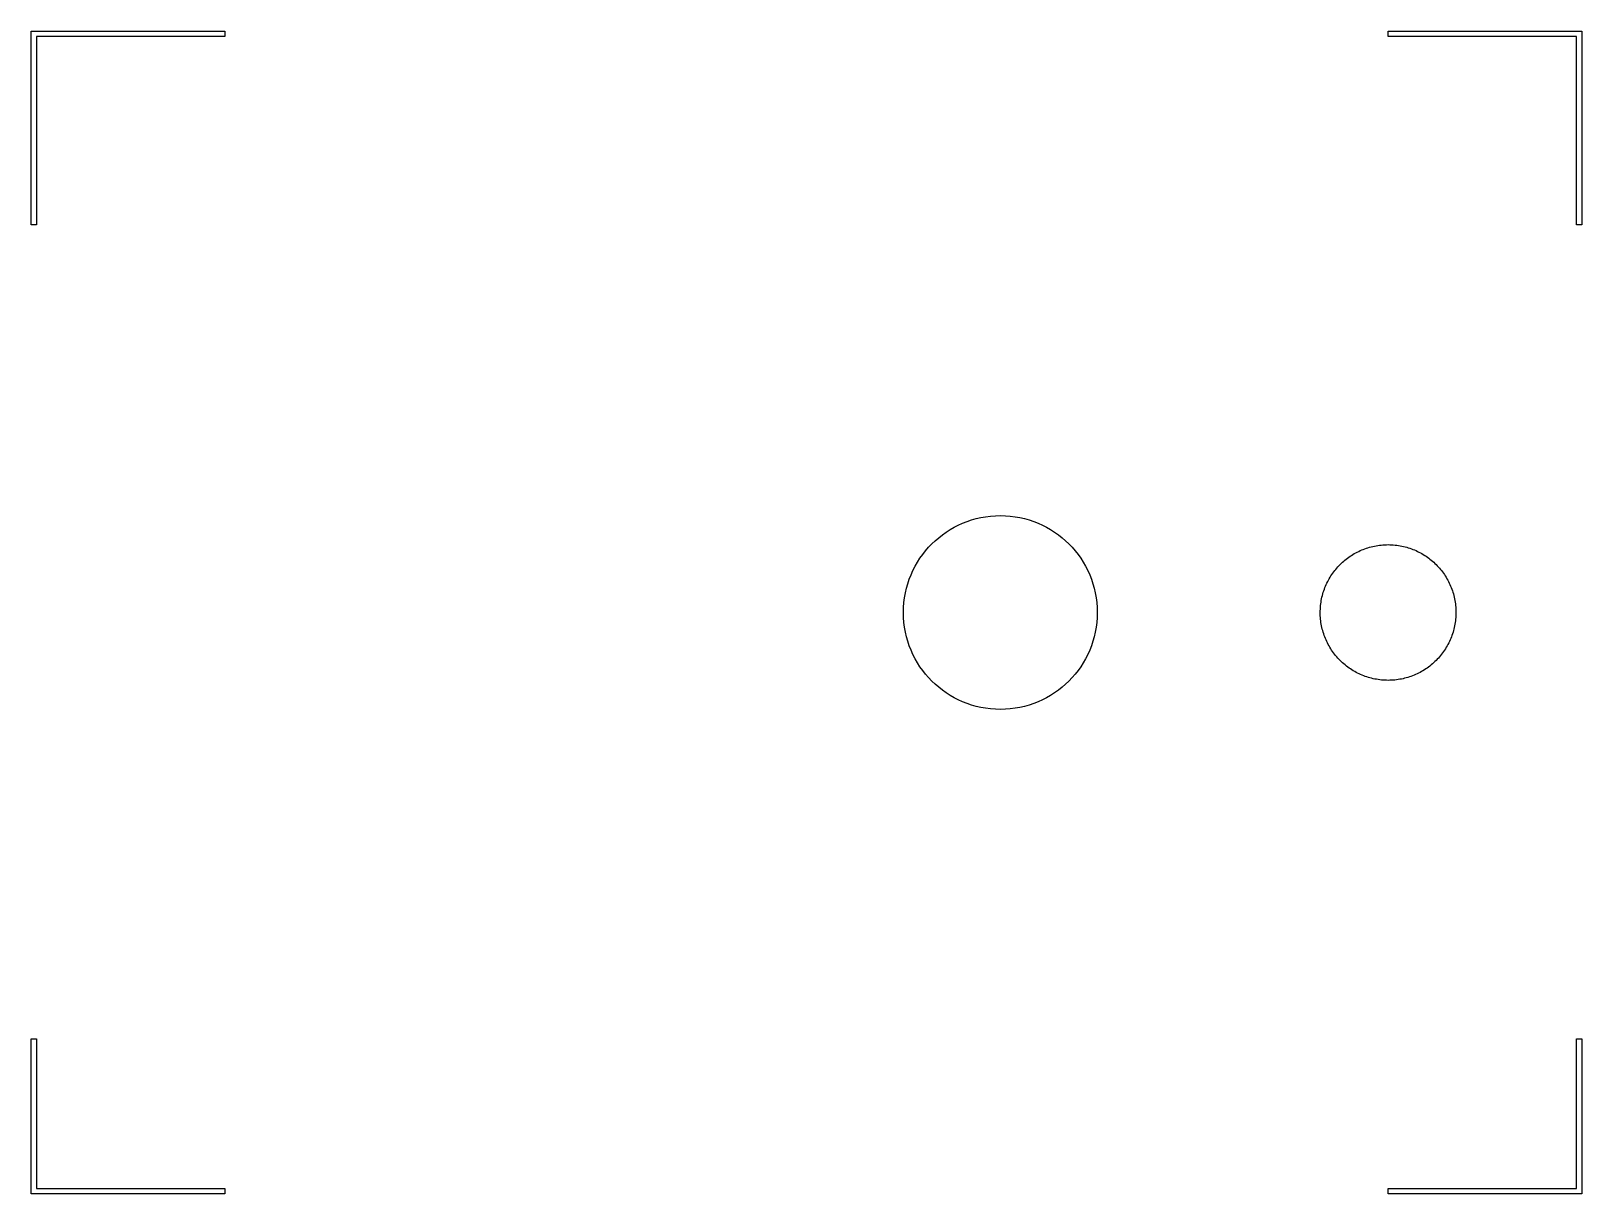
# Model space of a CAD drawing. Extents: x 0 to 8, y 0 to 6.
import ezdxf

# ---------------------------------------------------------------- set-up
doc = ezdxf.new("R2010")
doc.units = 0
doc.layers.add('Layer_1', color=7, linetype='CONTINUOUS')

msp = doc.modelspace()

# ---------------------------------------------------------------- linework, layer by layer
at = {"layer": 'Layer_1', "color": 7}
for points in [[(1.000015, 6.000002), (1.000015, 5.971616), (0.028332, 5.971616), (0.028332, 4.99999), (0, 4.99999), (0, 5.985781), (0, 6.000002), (1.000015, 6.000002), (1.000015, 6.000002)], [(8.000057, 6.000002), (8.000057, 4.99999), (7.971725, 4.99999), (7.971725, 5.971616), (7.000042, 5.971616), (7.000042, 6.000002), (8.000057, 6.000002), (8.000057, 6.000002)], [(0.028332, 0.799979), (0.028332, 0.028332), (1.000015, 0.028332), (1.000015, 0), (0, 0), (0, 0.799979), (0.028332, 0.799979), (0.028332, 0.799979)], [(8.000001, 0.799979), (8.000001, 0), (6.999986, 0), (6.999986, 0.028332), (7.971669, 0.028332), (7.971669, 0.799979), (8.000001, 0.799979), (8.000001, 0.799979)]]:
    msp.add_lwpolyline(points, close=True, dxfattribs=at)
for points in [[(5.49995, 3.000027), (5.499299, 2.974297), (5.497368, 2.948905), (5.494189, 2.923882), (5.489791, 2.899259), (5.484208, 2.875069), (5.477471, 2.851342), (5.46961, 2.82811), (5.460657, 2.805404), (5.450644, 2.783256), (5.439602, 2.761697), (5.427563, 2.740759), (5.414558, 2.720472), (5.400617, 2.700869), (5.385774, 2.681981), (5.370059, 2.663838), (5.353503, 2.646474), (5.336138, 2.629918), (5.317996, 2.614203), (5.299108, 2.599359), (5.279505, 2.585419), (5.259218, 2.572414), (5.238279, 2.560374), (5.21672, 2.549332), (5.194572, 2.539319), (5.171867, 2.530367), (5.148634, 2.522506), (5.124908, 2.515768), (5.100717, 2.510185), (5.076095, 2.505788), (5.051072, 2.502608), (5.02568, 2.500678), (4.99995, 2.500027), (4.97422, 2.500678), (4.948828, 2.502608), (4.923805, 2.505788), (4.899182, 2.510185), (4.874992, 2.515768), (4.851265, 2.522506), (4.828033, 2.530367), (4.805327, 2.539319), (4.783179, 2.549332), (4.76162, 2.560374), (4.740682, 2.572414), (4.720395, 2.585419), (4.700792, 2.599359), (4.681903, 2.614203), (4.663761, 2.629918), (4.646396, 2.646474), (4.629841, 2.663838), (4.614126, 2.681981), (4.599282, 2.700869), (4.585342, 2.720472), (4.572337, 2.740759), (4.560297, 2.761697), (4.549255, 2.783256), (4.539242, 2.805404), (4.53029, 2.82811), (4.522429, 2.851342), (4.515691, 2.875069), (4.510108, 2.899259), (4.505711, 2.923882), (4.502531, 2.948905), (4.5006, 2.974297), (4.49995, 3.000027), (4.5006, 3.025757), (4.502531, 3.051149), (4.505711, 3.076172), (4.510108, 3.100794), (4.515691, 3.124985), (4.522429, 3.148712), (4.53029, 3.171944), (4.539242, 3.194649), (4.549255, 3.216798), (4.560297, 3.238357), (4.572337, 3.259295), (4.585342, 3.279582), (4.599282, 3.299185), (4.614126, 3.318073), (4.629841, 3.336216), (4.646396, 3.35358), (4.663761, 3.370136), (4.681903, 3.385851), (4.700792, 3.400695), (4.720395, 3.414635), (4.740682, 3.42764), (4.76162, 3.43968), (4.783179, 3.450721), (4.805327, 3.460734), (4.828033, 3.469687), (4.851265, 3.477548), (4.874992, 3.484285), (4.899182, 3.489869), (4.923805, 3.494266), (4.948828, 3.497445), (4.97422, 3.499376), (4.99995, 3.500027), (5.02568, 3.499376), (5.051072, 3.497445), (5.076095, 3.494266), (5.100717, 3.489869), (5.124908, 3.484285), (5.148634, 3.477548), (5.171867, 3.469687), (5.194572, 3.460734), (5.21672, 3.450721), (5.238279, 3.43968), (5.259218, 3.42764), (5.279505, 3.414635), (5.299108, 3.400695), (5.317996, 3.385851), (5.336138, 3.370136), (5.353503, 3.35358), (5.370059, 3.336216), (5.385774, 3.318073), (5.400617, 3.299185), (5.414558, 3.279582), (5.427563, 3.259295), (5.439602, 3.238357), (5.450644, 3.216798), (5.460657, 3.194649), (5.46961, 3.171944), (5.477471, 3.148712), (5.484208, 3.124985), (5.489791, 3.100794), (5.494189, 3.076172), (5.497368, 3.051149), (5.499299, 3.025757), (5.49995, 3.000027), (5.49995, 3.000027)], [(7.35, 2.999999), (7.349892, 2.991308), (7.34957, 2.982643), (7.349034, 2.974008), (7.348287, 2.965405), (7.34733, 2.95684), (7.346164, 2.948314), (7.344791, 2.939832), (7.343213, 2.931398), (7.34143, 2.923015), (7.339444, 2.914686), (7.337258, 2.906415), (7.334871, 2.898206), (7.332287, 2.890063), (7.329505, 2.881988), (7.326528, 2.873986), (7.323358, 2.866059), (7.319995, 2.858213), (7.316442, 2.850449), (7.312699, 2.842773), (7.308768, 2.835187), (7.304651, 2.827695), (7.300349, 2.8203), (7.295863, 2.813007), (7.291196, 2.805818), (7.286348, 2.798738), (7.281322, 2.79177), (7.276118, 2.784917), (7.270738, 2.778183), (7.265183, 2.771572), (7.259455, 2.765087), (7.253556, 2.758733), (7.247487, 2.752511), (7.241266, 2.746442), (7.234911, 2.740543), (7.228426, 2.734816), (7.221815, 2.729261), (7.215082, 2.723881), (7.208229, 2.718677), (7.201261, 2.71365), (7.19418, 2.708803), (7.186992, 2.704135), (7.179698, 2.69965), (7.172304, 2.695348), (7.164812, 2.691231), (7.157226, 2.6873), (7.149549, 2.683557), (7.141786, 2.680003), (7.133939, 2.676641), (7.126013, 2.67347), (7.118011, 2.670493), (7.109936, 2.667712), (7.101792, 2.665127), (7.093583, 2.662741), (7.085313, 2.660554), (7.076984, 2.658569), (7.068601, 2.656786), (7.060166, 2.655207), (7.051684, 2.653834), (7.043159, 2.652668), (7.034593, 2.651711), (7.025991, 2.650964), (7.017356, 2.650429), (7.008691, 2.650106), (7, 2.649998), (6.991309, 2.650106), (6.982645, 2.650429), (6.974009, 2.650964), (6.965407, 2.651711), (6.956841, 2.652668), (6.948316, 2.653834), (6.939834, 2.655207), (6.9314, 2.656786), (6.923016, 2.658569), (6.914687, 2.660554), (6.906417, 2.662741), (6.898208, 2.665127), (6.890064, 2.667712), (6.881989, 2.670493), (6.873987, 2.67347), (6.866061, 2.676641), (6.858214, 2.680003), (6.850451, 2.683557), (6.842774, 2.6873), (6.835188, 2.691231), (6.827696, 2.695348), (6.820302, 2.69965), (6.813008, 2.704135), (6.80582, 2.708803), (6.79874, 2.71365), (6.791771, 2.718677), (6.784918, 2.723881), (6.778185, 2.729261), (6.771574, 2.734816), (6.765089, 2.740543), (6.758734, 2.746442), (6.752513, 2.752511), (6.746444, 2.758733), (6.740545, 2.765087), (6.734817, 2.771572), (6.729263, 2.778183), (6.723883, 2.784917), (6.718678, 2.79177), (6.713652, 2.798738), (6.708804, 2.805818), (6.704137, 2.813007), (6.699651, 2.8203), (6.695349, 2.827695), (6.691232, 2.835187), (6.687302, 2.842773), (6.683559, 2.850449), (6.680005, 2.858213), (6.676642, 2.866059), (6.673472, 2.873986), (6.670495, 2.881988), (6.667714, 2.890063), (6.665129, 2.898206), (6.662742, 2.906415), (6.660556, 2.914686), (6.65857, 2.923015), (6.656787, 2.931398), (6.655209, 2.939832), (6.653836, 2.948314), (6.65267, 2.95684), (6.651713, 2.965405), (6.650966, 2.974008), (6.65043, 2.982643), (6.650108, 2.991308), (6.65, 2.999999), (6.650114, 3.009032), (6.650455, 3.01801), (6.651021, 3.026928), (6.651807, 3.035784), (6.652812, 3.044576), (6.654033, 3.0533), (6.655467, 3.061954), (6.657111, 3.070536), (6.658962, 3.079042), (6.661019, 3.087469), (6.663277, 3.095815), (6.665735, 3.104078), (6.66839, 3.112254), (6.671238, 3.12034), (6.674277, 3.128335), (6.677505, 3.136234), (6.680918, 3.144036), (6.684514, 3.151738), (6.68829, 3.159337), (6.692243, 3.166829), (6.696371, 3.174214), (6.700671, 3.181486), (6.705139, 3.188645), (6.709775, 3.195687), (6.714573, 3.202609), (6.719533, 3.209409), (6.72465, 3.216084), (6.729923, 3.222631), (6.735348, 3.229048), (6.740924, 3.235331), (6.746646, 3.241478), (6.752513, 3.247486), (6.758521, 3.253353), (6.764668, 3.259075), (6.770951, 3.26465), (6.777368, 3.270076), (6.783915, 3.275348), (6.790589, 3.280466), (6.797389, 3.285425), (6.804312, 3.290224), (6.811354, 3.294859), (6.818512, 3.299328), (6.825785, 3.303628), (6.833169, 3.307755), (6.840662, 3.311709), (6.848261, 3.315485), (6.855962, 3.319081), (6.863764, 3.322494), (6.871664, 3.325721), (6.879658, 3.328761), (6.887745, 3.331609), (6.895921, 3.334263), (6.904183, 3.336721), (6.91253, 3.33898), (6.920957, 3.341036), (6.929463, 3.342888), (6.938044, 3.344532), (6.946698, 3.345966), (6.955423, 3.347187), (6.964215, 3.348192), (6.973071, 3.348978), (6.981989, 3.349543), (6.990966, 3.349884), (7, 3.349999), (7.009034, 3.349884), (7.018011, 3.349543), (7.026929, 3.348978), (7.035786, 3.348192), (7.044577, 3.347187), (7.053302, 3.345966), (7.061956, 3.344532), (7.070537, 3.342888), (7.079043, 3.341036), (7.087471, 3.33898), (7.095817, 3.336721), (7.104079, 3.334263), (7.112255, 3.331609), (7.120342, 3.328761), (7.128336, 3.325721), (7.136236, 3.322494), (7.144038, 3.319081), (7.15174, 3.315485), (7.159338, 3.311709), (7.166831, 3.307755), (7.174215, 3.303628), (7.181488, 3.299328), (7.188647, 3.294859), (7.195688, 3.290224), (7.202611, 3.285425), (7.209411, 3.280466), (7.216086, 3.275348), (7.222633, 3.270076), (7.229049, 3.26465), (7.235332, 3.259075), (7.241479, 3.253353), (7.247487, 3.247486), (7.253354, 3.241478), (7.259076, 3.235331), (7.264652, 3.229048), (7.270077, 3.222631), (7.27535, 3.216084), (7.280467, 3.209409), (7.285427, 3.202609), (7.290226, 3.195687), (7.294861, 3.188645), (7.299329, 3.181486), (7.303629, 3.174214), (7.307757, 3.166829), (7.31171, 3.159337), (7.315486, 3.151738), (7.319082, 3.144036), (7.322495, 3.136234), (7.325723, 3.128335), (7.328762, 3.12034), (7.33161, 3.112254), (7.334265, 3.104078), (7.336723, 3.095815), (7.338981, 3.087469), (7.341038, 3.079042), (7.342889, 3.070536), (7.344533, 3.061954), (7.345967, 3.0533), (7.347188, 3.044576), (7.348193, 3.035784), (7.34898, 3.026928), (7.349545, 3.01801), (7.349886, 3.009032), (7.35, 2.999999), (7.35, 2.999999)]]:
    msp.add_lwpolyline(points, dxfattribs=at)

doc.saveas('drawing.dxf')
